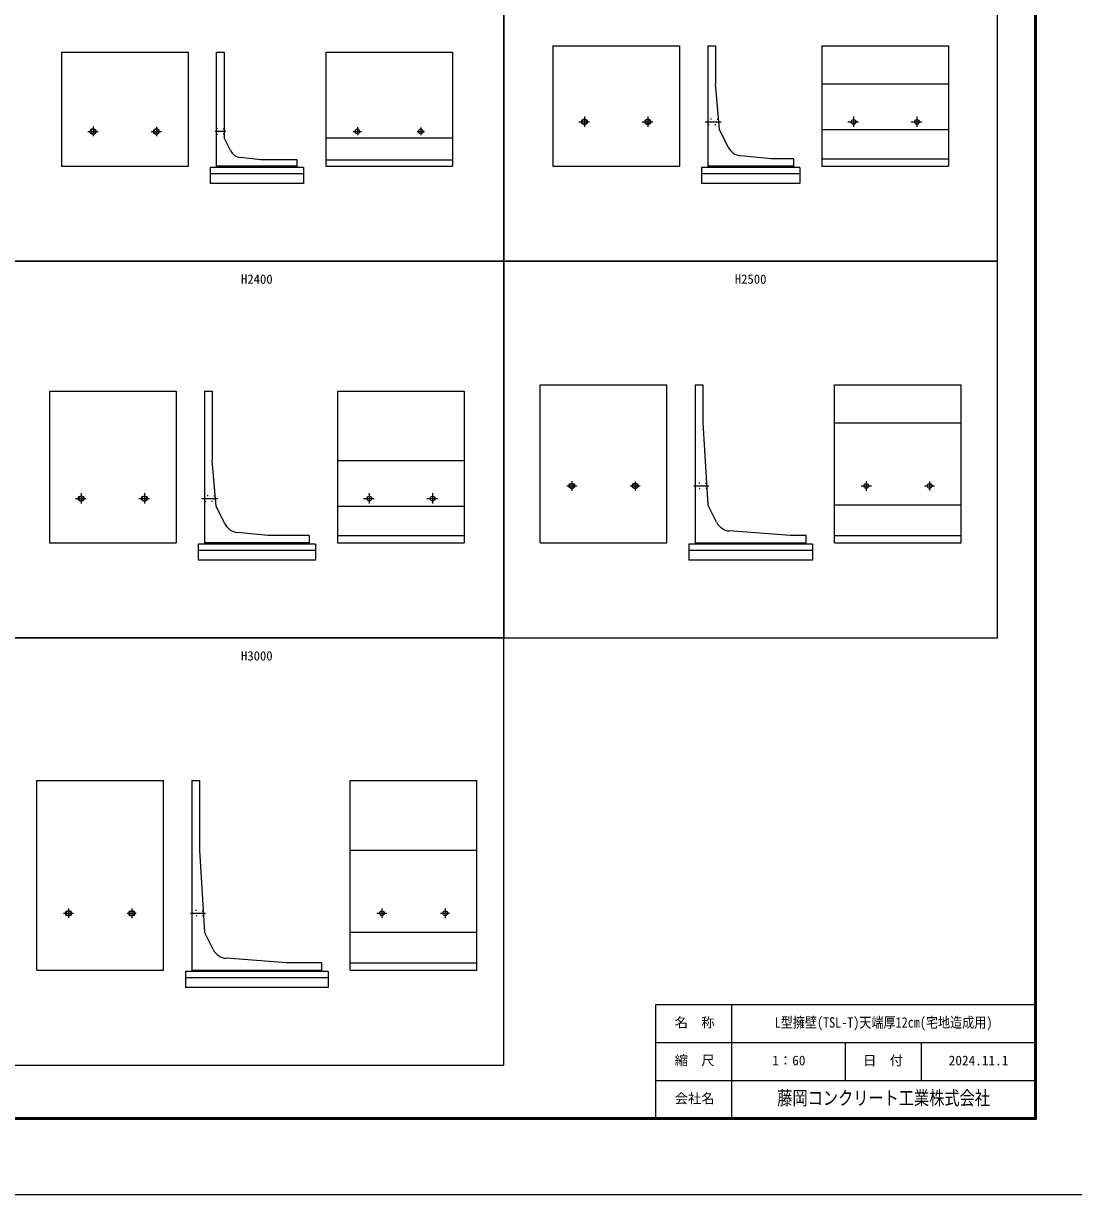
# Model space of a CAD drawing. Units: millimetres, scale not verified. Extents: x -50400 to 50400, y -17820 to 17820.
# Drawn here: x -17188 to -600, y -17820 to 679 of the extents above; entities that cross this region are included whole.
import ezdxf
from ezdxf.enums import TextEntityAlignment as Align

# ---------------------------------------------------------------- set-up
doc = ezdxf.new("R2010")
doc.units = ezdxf.units.MM
doc.header["$LTSCALE"] = 60
doc.linetypes.add('DOTTED', pattern=[1.75, 0.25, -1.5])
doc.linetypes.add('LONG_DASHED_DOTTED', pattern=[15.25, 12, -1.5, 0.25, -1.5])
for name, color, linetype, lineweight in [('0-0_CENTER', 7, 'LONG_DASHED_DOTTED', 25), ('0-2_Defpoints', 5, 'Continuous', 25), ('0-4_HYO', 3, 'Continuous', 25), ('0-6_OUTLINE', 1, 'Continuous', 25), ('0-7_OUTLINE2', 4, 'DOTTED', 25), ('0-8_TXT', 7, 'Continuous', 25), ('0-9_WAKU', 3, 'Continuous', 25), ('0-A_WAKU-LINE', 7, 'Continuous', 25)]:
    doc.layers.add(name, color=color, linetype=linetype, lineweight=lineweight)
doc.layers.add('0-B_WAKU-TXT', color=7, linetype='Continuous')
doc.styles.add('ＭＳ ゴシック', font='')
doc.styles.get('ＭＳ ゴシック').set_extended_font_data('MS Gothic')

msp = doc.modelspace()

# ---------------------------------------------------------------- linework, layer by layer
at = {"layer": '0-0_CENTER'}
for p, q in [((-8413.39, -877.39), (-8246.1, -877.39)), ((-8325, -793.03), (-8325, -954.89)), ((-7413.39, -877.39), (-7246.1, -877.39)), ((-7325, -793.03), (-7325, -954.89)), ((-6418.32, -877.39), (-6168.46, -877.39)), ((-4163.39, -877.39), (-3996.1, -877.39)), ((-4075, -793.03), (-4075, -954.89)), ((-3163.39, -877.39), (-2996.1, -877.39)), ((-3075, -793.03), (-3075, -954.89)), ((-16169.42, -1027.39), (-16006.59, -1027.39)), ((-16087.5, -951.62), (-16087.5, -1103.96)), ((-15169.69, -1027.39), (-15006.19, -1027.39)), ((-15087.5, -952.82), (-15087.5, -1102.28)), ((-13990.22, -1027.39), (-14156.25, -1027.39)), ((-11980.99, -1027.39), (-11845.16, -1027.39)), ((-11912.5, -959.73), (-11912.5, -1087.93)), ((-10969.27, -1027.39), (-10853.16, -1027.39)), ((-10912.5, -966.87), (-10912.5, -1084.35)), ((-8605.04, -6627.39), (-8444.3, -6627.39)), ((-8525, -6551.22), (-8525, -6705.31)), ((-7604.03, -6627.39), (-7445.08, -6627.39)), ((-7525, -6555.7), (-7525, -6700.5)), ((-6598.61, -6627.39), (-6362.97, -6627.39)), ((-3955.04, -6627.39), (-3794.3, -6627.39)), ((-3875, -6551.22), (-3875, -6705.31)), ((-2954.03, -6627.39), (-2795.08, -6627.39)), ((-2875, -6555.7), (-2875, -6700.5)), ((-16363.39, -6827.39), (-16196.1, -6827.39)), ((-16275, -6743.03), (-16275, -6904.89)), ((-15363.39, -6827.39), (-15196.1, -6827.39)), ((-15275, -6743.03), (-15275, -6904.89)), ((-14368.32, -6827.39), (-14118.46, -6827.39)), ((-11813.39, -6827.39), (-11646.1, -6827.39)), ((-11725, -6743.03), (-11725, -6904.89)), ((-10813.39, -6827.39), (-10646.1, -6827.39)), ((-10725, -6743.03), (-10725, -6904.89)), ((-16475, -13302.27), (-16475, -13446.21)), ((-15475, -13301.34), (-15475, -13454.62)), ((-11525, -13302.27), (-11525, -13446.21)), ((-10525, -13301.34), (-10525, -13454.62)), ((-16552.86, -13377.39), (-16396.77, -13377.39)), ((-15548.09, -13377.39), (-15405.09, -13377.39)), ((-14548.61, -13377.39), (-14312.97, -13377.39)), ((-11602.86, -13377.39), (-11446.77, -13377.39)), ((-10598.09, -13377.39), (-10455.09, -13377.39))]:
    msp.add_line(p, q, dxfattribs=at)
at = {"layer": '0-2_Defpoints'}
msp.add_lwpolyline([(-50400, -17820), (0, -17820), (0, 17820), (-50400, 17820)], close=True, dxfattribs=at)
at = {"layer": '0-4_HYO'}
for points in [[(-17400, -3077.39), (-9600, -3077.39), (-9600, 2072.61), (-17400, 2072.61)], [(-9600, -3077.39), (-1800, -3077.39), (-1800, 2072.61), (-9600, 2072.61)], [(-17400, -9027.39), (-9600, -9027.39), (-9600, -3077.39), (-17400, -3077.39)], [(-9600, -9027.39), (-1800, -9027.39), (-1800, -3077.39), (-9600, -3077.39)], [(-17400, -15777.39), (-9600, -15777.39), (-9600, -9027.39), (-17400, -9027.39)]]:
    msp.add_lwpolyline(points, close=True, dxfattribs=at)
at = {"layer": '0-6_OUTLINE'}
for p, q in [((-16587.5, 222.61), (-14587.5, 222.61)), ((-16587.5, 222.61), (-16587.5, -1577.39)), ((-14587.5, 222.61), (-14587.5, -1577.39)), ((-14017.5, 222.61), (-14017.5, -1127.39)), ((-12412.5, 222.61), (-12412.5, -1577.39)), ((-8825, 322.61), (-8825, -1577.39)), ((-6375, 322.61), (-6255, 322.61)), ((-6375, 322.61), (-6375, -1597.39)), ((-6255, 322.61), (-6255, -277.39)), ((-4575, 322.61), (-4575, -1577.39)), ((-4575, 322.61), (-2575, 322.61)), ((-2575, 322.61), (-2575, -1577.39)), ((-6195, -997.39), (-6255, -277.39)), ((-4575, -277.39), (-2575, -277.39)), ((-6056.86, -1273.67), (-6195, -997.39)), ((-4575, -997.39), (-2575, -997.39)), ((-13915.86, -1330.66), (-14017.5, -1127.39)), ((-12412.5, -1127.39), (-10412.5, -1127.39)), ((-13437.5, -1477.39), (-13760.08, -1439.88)), ((-12862.5, -1477.39), (-13437.5, -1477.39)), ((-12862.5, -1597.39), (-12862.5, -1477.39)), ((-12412.5, -1477.39), (-10412.5, -1477.39)), ((-5375, -1457.39), (-5857.33, -1410.71)), ((-5025, -1457.39), (-5375, -1457.39)), ((-5025, -1457.39), (-5025, -1597.39)), ((-4575, -1457.39), (-2575, -1457.39)), ((-16587.5, -1577.39), (-14587.5, -1577.39)), ((-12862.5, -1577.39), (-14137.5, -1577.39)), ((-12762.5, -1597.39), (-12762.5, -1847.39)), ((-12412.5, -1577.39), (-10412.5, -1577.39)), ((-8825, -1577.39), (-6825, -1577.39)), ((-5025, -1577.39), (-6375, -1577.39)), ((-4925, -1597.39), (-4925, -1847.39)), ((-4575, -1577.39), (-2575, -1577.39)), ((-12762.5, -1697.39), (-14237.5, -1697.39)), ((-12762.5, -1847.39), (-14237.5, -1847.39)), ((-4925, -1697.39), (-6475, -1697.39)), ((-4925, -1847.39), (-6475, -1847.39)), ((-16775, -5127.39), (-14775, -5127.39)), ((-16775, -5127.39), (-16775, -7527.39)), ((-14775, -5127.39), (-14775, -7527.39)), ((-14325, -5127.39), (-14325, -7547.39)), ((-14325, -5127.39), (-14205, -5127.39)), ((-14205, -5127.39), (-14205, -6227.39)), ((-12225, -5127.39), (-10225, -5127.39)), ((-12225, -5127.39), (-12225, -7527.39)), ((-10225, -5127.39), (-10225, -7527.39)), ((-9025, -5027.39), (-7025, -5027.39)), ((-9025, -7527.39), (-9025, -5027.39)), ((-7025, -7527.39), (-7025, -5027.39)), ((-6575, -5027.39), (-6575, -7547.39)), ((-4375, -7527.39), (-4375, -5027.39)), ((-4375, -5027.39), (-2375, -5027.39)), ((-2375, -7527.39), (-2375, -5027.39)), ((-6455, -5627.39), (-6375, -6927.39)), ((-4375, -5627.39), (-2375, -5627.39)), ((-14145, -6947.39), (-14205, -6227.39)), ((-12225, -6227.39), (-10225, -6227.39)), ((-14006.86, -7223.67), (-14145, -6947.39)), ((-12225, -6947.39), (-10225, -6947.39)), ((-6238.61, -7200.16), (-6375, -6927.39)), ((-4375, -6927.39), (-2375, -6927.39)), ((-13325, -7407.39), (-13807.33, -7360.71)), ((-5075, -7407.39), (-6033.14, -7337.7)), ((-16775, -7527.39), (-14775, -7527.39)), ((-12675, -7527.39), (-14325, -7527.39)), ((-12675, -7407.39), (-13325, -7407.39)), ((-12675, -7407.39), (-12675, -7547.39)), ((-12575, -7547.39), (-12575, -7797.39)), ((-12225, -7407.39), (-10225, -7407.39)), ((-12225, -7527.39), (-10225, -7527.39)), ((-9025, -7527.39), (-7025, -7527.39)), ((-6575, -7527.39), (-4825, -7527.39)), ((-4725, -7547.39), (-4725, -7797.39)), ((-4375, -7407.39), (-2375, -7407.39)), ((-4375, -7527.39), (-2375, -7527.39)), ((-12575, -7647.39), (-14425, -7647.39)), ((-4725, -7647.39), (-6675, -7647.39)), ((-12575, -7797.39), (-14425, -7797.39)), ((-4725, -7797.39), (-6675, -7797.39)), ((-16975, -14277.39), (-16975, -11277.39)), ((-16975, -11277.39), (-14975, -11277.39)), ((-14975, -14277.39), (-14975, -11277.39)), ((-14525, -11277.39), (-14405, -11277.39)), ((-14525, -11277.39), (-14525, -14297.39)), ((-10025, -14277.39), (-10025, -11277.39)), ((-12025, -12377.39), (-10025, -12377.39)), ((-14188.61, -13950.16), (-14325, -13677.39)), ((-12025, -13677.39), (-10025, -13677.39)), ((-13025, -14157.39), (-13983.14, -14087.7)), ((-12475, -14157.39), (-13025, -14157.39)), ((-12475, -14297.39), (-12475, -14157.39)), ((-12025, -14157.39), (-10025, -14157.39)), ((-16975, -14277.39), (-14975, -14277.39)), ((-12375, -14397.39), (-14625, -14397.39)), ((-14525, -14277.39), (-12475, -14277.39)), ((-12375, -14297.39), (-12375, -14547.39)), ((-12025, -14277.39), (-10025, -14277.39)), ((-12375, -14547.39), (-14625, -14547.39))]:
    msp.add_line(p, q, dxfattribs=at)
for points in [[(-14137.5, -1597.39), (-14137.5, 222.61), (-14017.5, 222.61)], [(-12412.5, 222.61), (-10412.5, 222.61), (-10412.5, -1577.39)], [(-8825, 322.61), (-6825, 322.61), (-6825, -1577.39)], [(-12762.5, -1597.39), (-14237.5, -1597.39), (-14237.5, -1847.39)], [(-4925, -1597.39), (-6475, -1597.39), (-6475, -1847.39)], [(-6575, -5027.39), (-6455, -5027.39), (-6455, -5627.39)], [(-12575, -7547.39), (-14425, -7547.39), (-14425, -7797.39)], [(-4725, -7547.39), (-6675, -7547.39), (-6675, -7797.39)], [(-4825, -7547.39), (-4825, -7407.39), (-5075, -7407.39)], [(-14405, -11277.39), (-14405, -12377.39), (-14325, -13677.39)], [(-12025, -14277.39), (-12025, -11277.39), (-10025, -11277.39)], [(-12375, -14297.39), (-14625, -14297.39), (-14625, -14547.39)]]:
    msp.add_lwpolyline(points, dxfattribs=at)
for centre, radius in [((-8325, -877.39), 45), ((-8325, -877.39), 37.5), ((-7325, -877.39), 45), ((-7325, -877.39), 37.5), ((-4075, -877.39), 37.5), ((-3075, -877.39), 37.5), ((-16087.5, -1027.39), 45), ((-16087.5, -1027.39), 37.5), ((-15087.5, -1027.39), 45), ((-15087.5, -1027.39), 37.5), ((-11912.5, -1027.39), 37.5), ((-10912.5, -1027.39), 37.5), ((-8525, -6627.39), 45), ((-8525, -6627.39), 37.5), ((-7525, -6627.39), 45), ((-7525, -6627.39), 37.5), ((-3875, -6627.39), 37.5), ((-2875, -6627.39), 37.5), ((-16275, -6827.39), 45), ((-16275, -6827.39), 37.5), ((-15275, -6827.39), 45), ((-15275, -6827.39), 37.5), ((-11725, -6827.39), 37.5), ((-10725, -6827.39), 37.5), ((-16475, -13377.39), 45), ((-16475, -13377.39), 37.5), ((-15475, -13377.39), 45), ((-15475, -13377.39), 37.5), ((-11525, -13377.39), 37.5), ((-10525, -13377.39), 37.5)]:
    msp.add_circle(centre, radius, dxfattribs=at)
for centre, radius, end in [((-5833.25, -1161.87), 250, 264.47246), ((-13736.98, -1241.21), 200, 263.36749), ((-6015, -7088.36), 250, 265.84036), ((-13783.25, -7111.87), 250, 264.47246), ((-13965, -13838.36), 250, 265.84036)]:
    msp.add_arc(centre, radius, 206.56505, end, dxfattribs=at)
at = {"layer": '0-7_OUTLINE2'}
for p, q in [((-6370, -832.61), (-6374.78, -827.39)), ((-6374.78, -927.38), (-6370, -922.17)), ((-6213.16, -839.66), (-6370, -832.61)), ((-6370, -922.17), (-6206.87, -915.1)), ((-6208.54, -834.86), (-6213.16, -839.66)), ((-6201.66, -919.88), (-6206.87, -915.1)), ((-14017.5, -989.89), (-14137.5, -982.39)), ((-14137.5, -1072.39), (-14017.5, -1064.89)), ((-6570, -6582.39), (-6575, -6577.39)), ((-6400.78, -6589.89), (-6570, -6582.39)), ((-6400.78, -6589.89), (-6396.08, -6584.89)), ((-14320, -6782.61), (-14324.78, -6777.39)), ((-14163.16, -6789.66), (-14320, -6782.61)), ((-14158.54, -6784.86), (-14163.16, -6789.66)), ((-6570, -6672.39), (-6575, -6677.39)), ((-6396.16, -6664.89), (-6570, -6672.39)), ((-6396.16, -6664.89), (-6390.85, -6669.89)), ((-14324.78, -6877.38), (-14320, -6872.17)), ((-14320, -6872.17), (-14156.87, -6865.1)), ((-14151.66, -6869.88), (-14156.87, -6865.1)), ((-14520, -13332.39), (-14525, -13327.39)), ((-14520, -13422.39), (-14525, -13427.39)), ((-14350.78, -13339.89), (-14520, -13332.39)), ((-14346.16, -13414.89), (-14520, -13422.39)), ((-14350.78, -13339.89), (-14346.08, -13334.89)), ((-14346.16, -13414.89), (-14340.85, -13419.89))]:
    msp.add_line(p, q, dxfattribs=at)
at = {"layer": '0-9_WAKU'}
for p, q in [((-7200, -14820), (-1200, -14820)), ((-7200, -16620), (-7200, -14820))]:
    msp.add_line(p, q, dxfattribs=at)
at = {"layer": '0-9_WAKU', "lineweight": 50}
msp.add_lwpolyline([(-49200, -16620), (-1200, -16620), (-1200, 16620), (-49200, 16620)], close=True, dxfattribs=at)
at = {"layer": '0-A_WAKU-LINE'}
for p, q in [((-6000, -16620), (-6000, -14820)), ((-7200, -15420), (-1200, -15420)), ((-4200, -16020), (-4200, -15420)), ((-3000, -16020), (-3000, -15420)), ((-7200, -16020), (-1200, -16020))]:
    msp.add_line(p, q, dxfattribs=at)

# ---------------------------------------------------------------- texts
at = {"layer": '0-8_TXT', "style": 'ＭＳ ゴシック'}
for s, p in [('H2400', (-13750, -3477.39)), ('H2500', (-5950, -3477.39)), ('H3000', (-13750, -9427.39))]:
    msp.add_text(s, height=146.6, dxfattribs=at).set_placement(p, align=Align.BOTTOM_LEFT)
at = {"layer": '0-B_WAKU-TXT', "style": 'ＭＳ ゴシック'}
for s, p in [('名\u3000称', (-6900.29, -15225)), ('縮\u3000尺', (-6900.29, -15825)), ('1：60', (-5359.51, -15825)), ('日\u3000付', (-3924.33, -15825)), ('2024.11.1', (-2572.5, -15825)), ('会社名', (-6900.29, -16425))]:
    msp.add_text(s, height=154, dxfattribs=at).set_placement(p, align=Align.BOTTOM_LEFT)
for s, height, width, p in [('L型擁壁(TSL-T)天端厚12cm(宅地造成用)', 165, 0.85, (-5321.25, -15232.5)), ('藤岡コンクリート工業株式会社', 219.9, 0.8, (-5280, -16470))]:
    msp.add_text(s, height=height, dxfattribs=dict(at, width=width)).set_placement(p, align=Align.BOTTOM_LEFT)

doc.saveas('drawing.dxf')
